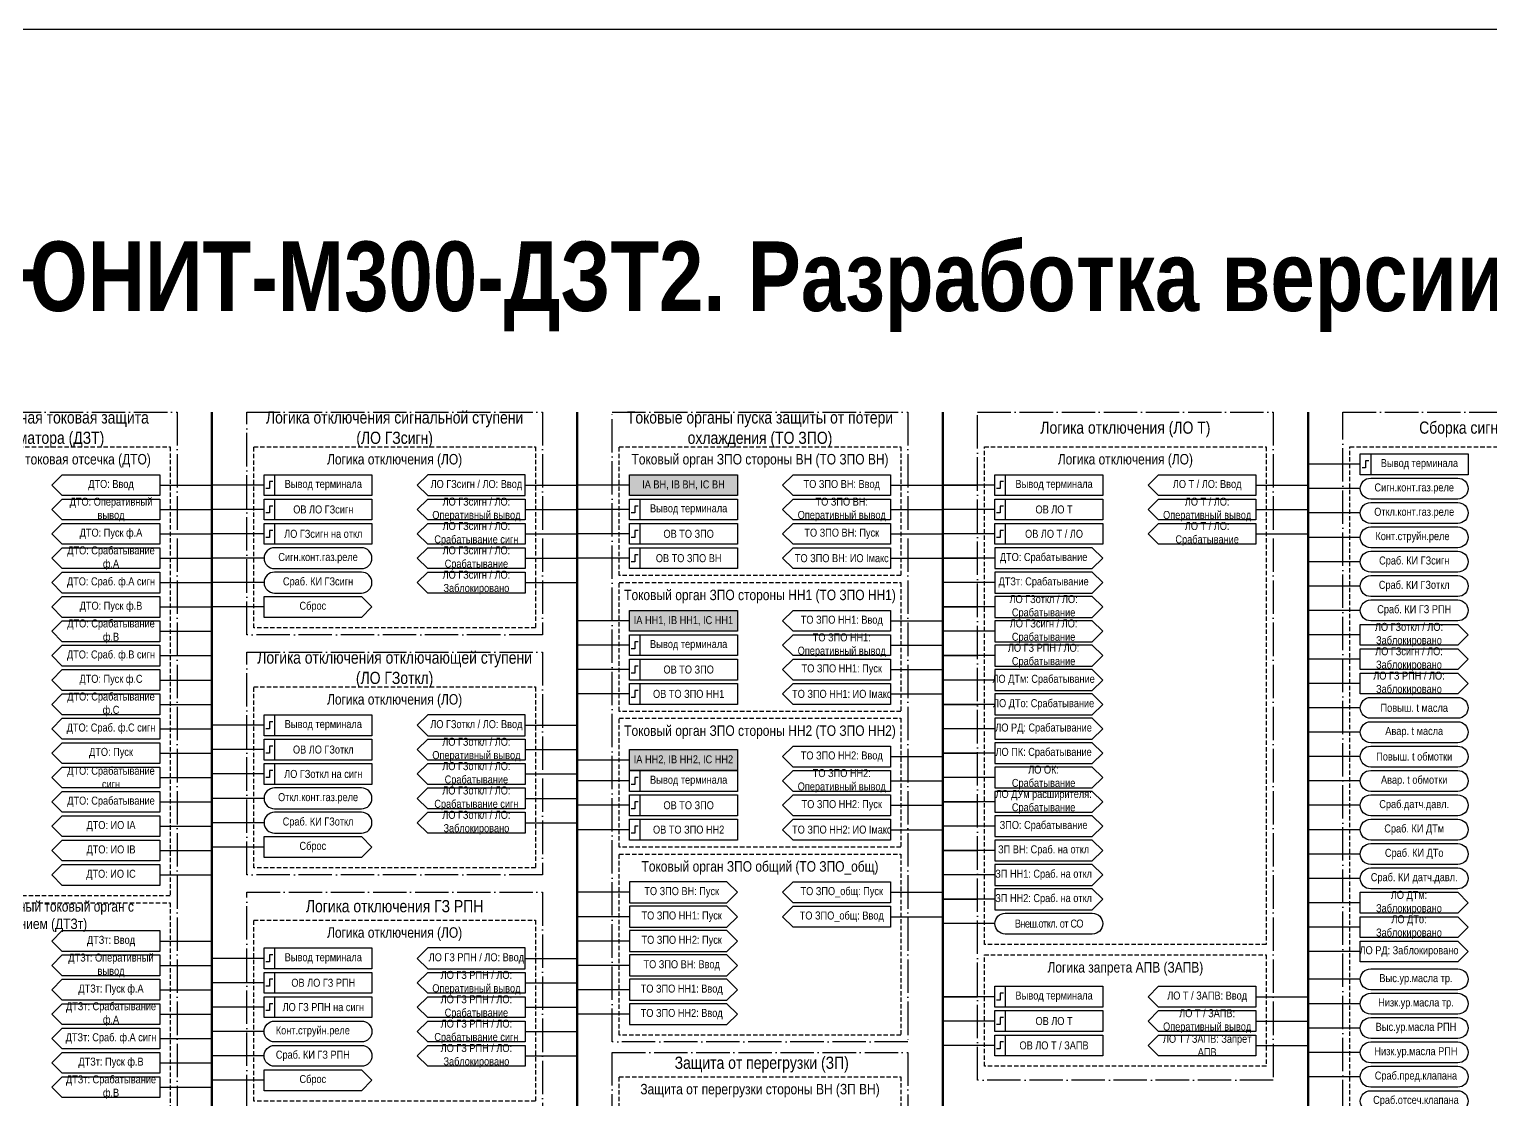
# Model space of a CAD drawing. Header units: millimetres. Extents: x 0 to 2195, y 0 to 841.
# Drawn here: x 431.5 to 851.5, y 533.4 to 841 of the extents above; entities that cross this region are included whole.
import ezdxf

# ---------------------------------------------------------------- set-up
doc = ezdxf.new("R2010")
doc.units = ezdxf.units.MM
doc.linetypes.add('ACAD_ISO04W100', pattern=[30, 24, -3, 0, -3])
doc.linetypes.add('штриховая2', pattern=[0.375, 0.25, -0.125])
doc.layers.add('TEXT', color=7, linetype='Continuous', lineweight=25)
doc.layers.add('Основная', color=7, linetype='Continuous')
doc.styles.add('2.5_Gost_RD', font='ARIALN.TTF', dxfattribs={"height": 2.5})
doc.styles.add('3.5_Gost_RD', font='ARIALN.TTF', dxfattribs={"height": 3.5})

msp = doc.modelspace()

# ---------------------------------------------------------------- hatches: boundary and pattern name
at = {"ltscale": 100, "true_color": 0xef8637}
h = msp.add_hatch(color=30, dxfattribs=at)
h.dxf.hatch_style = 1
h.paths.add_polyline_path([(604, 713), (635, 713), (635, 707), (604, 707)])
h = msp.add_hatch(color=30, dxfattribs=at)
h.dxf.hatch_style = 1
h.paths.add_polyline_path([(604, 674), (635, 674), (635, 668), (604, 668)])
h = msp.add_hatch(color=30, dxfattribs=at)
h.dxf.hatch_style = 1
h.paths.add_polyline_path([(604, 634), (635, 634), (635, 628), (604, 628)])

# ---------------------------------------------------------------- linework, layer by layer
at = {"lineweight": 100, "ltscale": 100}
for p, q in [((484, 731), (484, 55)), ((589, 731), (589, 55)), ((694, 731), (694, 55)), ((799, 731), (799, 55))]:
    msp.add_line(p, q, dxfattribs=at)
at = {"ltscale": 100}
for p, q in [((814, 716), (799, 716)), ((469, 710), (484, 710)), ((499, 710), (484, 710)), ((574, 710), (589, 710)), ((604, 710), (589, 710)), ((679, 710), (694, 710)), ((709, 710), (694, 710)), ((694, 710), (704, 710)), ((784, 710), (799, 710)), ((814, 709), (799, 709)), ((469, 703), (484, 703)), ((499, 703), (484, 703)), ((574, 703), (589, 703)), ((604, 703), (589, 703)), ((679, 703), (694, 703)), ((709, 703), (694, 703)), ((784, 703), (799, 703)), ((814, 702), (799, 702)), ((651, 699), (648, 696)), ((651, 699), (679, 699)), ((469, 696), (484, 696)), ((499, 696), (484, 696)), ((574, 696), (589, 696)), ((604, 696), (589, 696)), ((648, 696), (651, 693)), ((679, 696), (694, 696)), ((709, 696), (694, 696)), ((784, 696), (799, 696)), ((814, 695), (799, 695)), ((469, 689), (484, 689)), ((499, 689), (484, 689)), ((574, 689), (589, 689)), ((604, 689), (589, 689)), ((651, 692), (648, 689)), ((648, 689), (651, 686)), ((651, 692), (679, 692)), ((679, 689), (694, 689)), ((709, 689), (694, 689)), ((694, 689), (704, 689)), ((814, 688), (799, 688)), ((469, 682), (484, 682)), ((499, 682), (484, 682)), ((574, 682), (589, 682)), ((709, 682), (694, 682)), ((814, 681), (799, 681)), ((469, 675), (484, 675)), ((499, 675), (484, 675)), ((709, 675), (694, 675)), ((694, 675), (704, 675)), ((814, 674), (799, 674)), ((469, 668), (484, 668)), ((604, 671), (589, 671)), ((679, 671), (694, 671)), ((709, 668), (694, 668)), ((604, 664), (589, 664)), ((679, 664), (694, 664)), ((814, 667), (799, 667)), ((469, 661), (484, 661)), ((651, 660), (648, 657)), ((651, 660), (679, 660)), ((709, 661), (694, 661)), ((694, 661), (704, 661)), ((814, 660), (799, 660)), ((604, 657), (589, 657)), ((648, 657), (651, 654)), ((679, 657), (694, 657)), ((469, 654), (484, 654)), ((651, 653), (648, 650)), ((651, 653), (679, 653)), ((709, 654), (694, 654)), ((814, 653), (799, 653)), ((469, 647), (484, 647)), ((604, 650), (589, 650)), ((648, 650), (651, 647)), ((679, 650), (694, 650)), ((709, 647), (694, 647)), ((694, 647), (704, 647)), ((814, 646), (799, 646)), ((469, 640), (484, 640)), ((499, 641), (484, 641)), ((574, 641), (589, 641)), ((709, 640), (694, 640)), ((814, 639), (799, 639)), ((469, 633), (484, 633)), ((499, 634), (484, 634)), ((574, 634), (589, 634)), ((604, 631), (589, 631)), ((679, 632), (694, 632)), ((709, 633), (694, 633)), ((694, 633), (704, 633)), ((814, 632), (799, 632)), ((469, 626), (484, 626)), ((499, 627), (484, 627)), ((574, 627), (589, 627)), ((709, 626), (694, 626)), ((604, 625), (589, 625)), ((679, 625), (694, 625)), ((814, 625), (799, 625)), ((469, 619), (484, 619)), ((499, 620), (484, 620)), ((574, 620), (589, 620)), ((604, 618), (589, 618)), ((651, 621), (648, 618)), ((648, 618), (651, 615)), ((651, 621), (679, 621)), ((679, 618), (694, 618)), ((709, 619), (694, 619)), ((694, 619), (704, 619)), ((814, 618), (799, 618)), ((651, 614), (648, 611)), ((651, 614), (679, 614)), ((469, 612), (484, 612)), ((499, 613), (484, 613)), ((574, 613), (589, 613)), ((604, 611), (589, 611)), ((648, 611), (651, 608)), ((679, 611), (694, 611)), ((709, 612), (694, 612)), ((814, 611), (799, 611)), ((469, 605), (484, 605)), ((499, 606), (484, 606)), ((709, 605), (694, 605)), ((694, 605), (704, 605)), ((814, 604), (799, 604)), ((469, 598), (484, 598)), ((709, 598), (694, 598)), ((814, 597), (799, 597)), ((604, 593), (589, 593)), ((604, 596), (604, 590)), ((632, 596), (604, 596)), ((632, 596), (635, 593)), ((635, 593), (632, 590)), ((651, 596), (648, 593)), ((648, 593), (651, 590)), ((651, 596), (679, 596)), ((679, 593), (694, 593)), ((604, 590), (632, 590)), ((604, 589), (604, 583)), ((632, 589), (604, 589)), ((632, 589), (635, 586)), ((651, 589), (648, 586)), ((651, 589), (679, 589)), ((679, 589), (679, 583)), ((709, 591), (694, 591)), ((694, 591), (704, 591)), ((814, 590), (799, 590)), ((604, 586), (589, 586)), ((635, 586), (632, 583)), ((648, 586), (651, 583)), ((679, 586), (694, 586)), ((709, 584), (694, 584)), ((604, 583), (632, 583)), ((604, 582), (604, 576)), ((632, 582), (604, 582)), ((632, 582), (635, 579)), ((679, 583), (651, 583)), ((814, 583), (799, 583)), ((469, 579), (484, 579)), ((604, 579), (589, 579)), ((604, 576), (632, 576)), ((635, 579), (632, 576)), ((814, 576), (799, 576)), ((469, 572), (484, 572)), ((499, 574), (484, 574)), ((574, 574), (589, 574)), ((604, 572), (589, 572)), ((604, 575), (604, 569)), ((632, 575), (604, 575)), ((632, 575), (635, 572)), ((635, 572), (632, 569)), ((604, 569), (632, 569)), ((604, 568), (604, 562)), ((632, 568), (604, 568)), ((632, 568), (635, 565)), ((814, 568), (799, 568)), ((469, 565), (484, 565)), ((499, 567), (484, 567)), ((574, 567), (589, 567)), ((604, 565), (589, 565)), ((635, 565), (632, 562)), ((709, 563), (694, 563)), ((694, 563), (704, 563)), ((756, 566), (753, 563)), ((753, 563), (756, 560)), ((784, 563), (799, 563)), ((499, 560), (484, 560)), ((574, 560), (589, 560)), ((604, 562), (632, 562)), ((604, 561), (604, 555)), ((632, 561), (604, 561)), ((632, 561), (635, 558)), ((814, 561), (799, 561)), ((469, 558), (484, 558)), ((604, 558), (589, 558)), ((604, 555), (632, 555)), ((635, 558), (632, 555)), ((709, 556), (694, 556)), ((784, 556), (799, 556)), ((469, 551), (484, 551)), ((499, 553), (484, 553)), ((574, 553), (589, 553)), ((814, 554), (799, 554)), ((709, 549), (694, 549)), ((784, 549), (799, 549)), ((814, 547), (799, 547)), ((469, 544), (484, 544)), ((499, 546), (484, 546)), ((574, 546), (589, 546)), ((499, 539), (484, 539)), ((814, 540), (799, 540)), ((469, 537), (484, 537))]:
    msp.add_line(p, q, dxfattribs=at)
at = {"color": 3, "ltscale": 100}
msp.add_lwpolyline([(0, 841), (1189, 841), (1189, 0), (0, 0)], close=True, dxfattribs=at)
at = {"color": 251, "linetype": 'ACAD_ISO04W100', "lineweight": 30, "ltscale": 0.4, "true_color": 0x58595b}
for points in [[(389, 731), (474, 731), (474, 262), (389, 262)], [(494, 731), (579, 731), (579, 667), (494, 667)], [(599, 731), (684, 731), (684, 550), (599, 550)], [(704, 731), (789, 731), (789, 539), (704, 539)], [(809, 731), (894, 731), (894, 348), (809, 348)], [(494, 662), (579, 662), (579, 598), (494, 598)], [(494, 593), (579, 593), (579, 531), (494, 531)], [(599, 547), (684, 547), (684, 356), (599, 356)]]:
    msp.add_lwpolyline(points, close=True, dxfattribs=at)
at = {"linetype": 'штриховая2', "ltscale": 5}
for points in [[(391, 721), (472, 721), (472, 592), (391, 592)], [(496, 721), (577, 721), (577, 669), (496, 669)], [(601, 721), (682, 721), (682, 684), (601, 684)], [(706, 721), (787, 721), (787, 578), (706, 578)], [(811, 721), (892, 721), (892, 353), (811, 353)], [(601, 682), (682, 682), (682, 645), (601, 645)], [(496, 652), (577, 652), (577, 600), (496, 600)], [(601, 643), (682, 643), (682, 606), (601, 606)], [(601, 604), (682, 604), (682, 552), (601, 552)], [(391, 590), (472, 590), (472, 461), (391, 461)], [(496, 585), (577, 585), (577, 533), (496, 533)], [(706, 575), (787, 575), (787, 543), (706, 543)], [(601, 540), (682, 540), (682, 488), (601, 488)]]:
    msp.add_lwpolyline(points, close=True, dxfattribs=at)
at = {"ltscale": 100}
for points in [[(814, 719), (817, 719), (817, 713), (814, 713)], [(814, 719), (845, 719), (845, 713), (814, 713)], [(499, 713), (502, 713), (502, 707), (499, 707)], [(499, 713), (530, 713), (530, 707), (499, 707)], [(546, 713), (543, 710), (546, 707), (574, 707), (574, 713)], [(604, 713), (635, 713), (635, 707), (604, 707)], [(709, 713), (712, 713), (712, 707), (709, 707)], [(709, 713), (740, 713), (740, 707), (709, 707)], [(499, 706), (502, 706), (502, 700), (499, 700)], [(499, 706), (530, 706), (530, 700), (499, 700)], [(546, 706), (574, 706), (574, 700), (546, 700), (543, 703)], [(604, 706), (607, 706), (607, 700), (604, 700)], [(604, 706), (635, 706), (635, 700), (604, 700)], [(709, 706), (712, 706), (712, 700), (709, 700)], [(709, 706), (740, 706), (740, 700), (709, 700)], [(499, 699), (502, 699), (502, 693), (499, 693)], [(499, 699), (530, 699), (530, 693), (499, 693)], [(604, 699), (607, 699), (607, 693), (604, 693)], [(604, 699), (635, 699), (635, 693), (604, 693)], [(709, 699), (712, 699), (712, 693), (709, 693)], [(709, 699), (740, 699), (740, 693), (709, 693)], [(604, 692), (607, 692), (607, 686), (604, 686)], [(604, 692), (635, 692), (635, 686), (604, 686)], [(604, 674), (635, 674), (635, 668), (604, 668)], [(604, 667), (607, 667), (607, 661), (604, 661)], [(604, 667), (635, 667), (635, 661), (604, 661)], [(604, 660), (607, 660), (607, 654), (604, 654)], [(604, 660), (635, 660), (635, 654), (604, 654)], [(604, 653), (607, 653), (607, 647), (604, 647)], [(604, 653), (635, 653), (635, 647), (604, 647)], [(499, 644), (502, 644), (502, 638), (499, 638)], [(499, 644), (530, 644), (530, 638), (499, 638)], [(546, 644), (543, 641), (546, 638), (574, 638), (574, 644)], [(499, 637), (502, 637), (502, 631), (499, 631)], [(499, 637), (530, 637), (530, 631), (499, 631)], [(546, 637), (574, 637), (574, 631), (546, 631), (543, 634)], [(604, 634), (635, 634), (635, 628), (604, 628)], [(499, 630), (502, 630), (502, 624), (499, 624)], [(499, 630), (530, 630), (530, 624), (499, 624)], [(604, 628), (607, 628), (607, 622), (604, 622)], [(604, 628), (635, 628), (635, 622), (604, 622)], [(604, 621), (607, 621), (607, 615), (604, 615)], [(604, 621), (635, 621), (635, 615), (604, 615)], [(469, 615), (469, 609), (441, 609), (438, 612), (441, 615)], [(604, 614), (607, 614), (607, 608), (604, 608)], [(604, 614), (635, 614), (635, 608), (604, 608)], [(469, 608), (469, 602), (441, 602), (438, 605), (441, 608)], [(469, 601), (469, 595), (441, 595), (438, 598), (441, 601)], [(499, 577), (502, 577), (502, 571), (499, 571)], [(499, 577), (530, 577), (530, 571), (499, 571)], [(546, 577), (543, 574), (546, 571), (574, 571), (574, 577)], [(499, 570), (502, 570), (502, 564), (499, 564)], [(499, 570), (530, 570), (530, 564), (499, 564)], [(546, 570), (574, 570), (574, 564), (546, 564), (543, 567)], [(499, 563), (502, 563), (502, 557), (499, 557)], [(499, 563), (530, 563), (530, 557), (499, 557)], [(709, 566), (712, 566), (712, 560), (709, 560)], [(709, 566), (740, 566), (740, 560), (709, 560)], [(709, 559), (712, 559), (712, 553), (709, 553)], [(709, 559), (740, 559), (740, 553), (709, 553)], [(709, 552), (712, 552), (712, 546), (709, 546)], [(709, 552), (740, 552), (740, 546), (709, 546)]]:
    msp.add_lwpolyline(points, close=True, dxfattribs=at)
at = {"lineweight": 30, "ltscale": 100}
for points in [[(816.5, 717), (815.5, 717), (815.5, 715), (814.5, 715)], [(501.5, 711), (500.5, 711), (500.5, 709), (499.5, 709)], [(711.5, 711), (710.5, 711), (710.5, 709), (709.5, 709)], [(501.5, 704), (500.5, 704), (500.5, 702), (499.5, 702)], [(606.5, 704), (605.5, 704), (605.5, 702), (604.5, 702)], [(711.5, 704), (710.5, 704), (710.5, 702), (709.5, 702)], [(501.5, 697), (500.5, 697), (500.5, 695), (499.5, 695)], [(606.5, 697), (605.5, 697), (605.5, 695), (604.5, 695)], [(711.5, 697), (710.5, 697), (710.5, 695), (709.5, 695)], [(606.5, 690), (605.5, 690), (605.5, 688), (604.5, 688)], [(606.5, 665), (605.5, 665), (605.5, 663), (604.5, 663)], [(606.5, 658), (605.5, 658), (605.5, 656), (604.5, 656)], [(606.5, 651), (605.5, 651), (605.5, 649), (604.5, 649)], [(501.5, 642), (500.5, 642), (500.5, 640), (499.5, 640)], [(501.5, 635), (500.5, 635), (500.5, 633), (499.5, 633)], [(501.5, 628), (500.5, 628), (500.5, 626), (499.5, 626)], [(606.5, 626), (605.5, 626), (605.5, 624), (604.5, 624)], [(606.5, 619), (605.5, 619), (605.5, 617), (604.5, 617)], [(606.5, 612), (605.5, 612), (605.5, 610), (604.5, 610)], [(501.5, 575), (500.5, 575), (500.5, 573), (499.5, 573)], [(501.5, 568), (500.5, 568), (500.5, 566), (499.5, 566)], [(711.5, 564), (710.5, 564), (710.5, 562), (709.5, 562)], [(501.5, 561), (500.5, 561), (500.5, 559), (499.5, 559)], [(711.5, 557), (710.5, 557), (710.5, 555), (709.5, 555)], [(711.5, 550), (710.5, 550), (710.5, 548), (709.5, 548)]]:
    msp.add_lwpolyline(points, dxfattribs=at)
at = {"ltscale": 100}
for points in [[(438, 710), (441, 713), (469, 713), (469, 707), (441, 707), (438, 710)], [(648, 710), (651, 713), (679, 713), (679, 707), (651, 707), (648, 710)], [(753, 710), (756, 713), (784, 713), (784, 707), (756, 707), (753, 710)], [(438, 703), (441, 706), (469, 706), (469, 700), (441, 700), (438, 703)], [(648, 703), (651, 706), (679, 706), (679, 700), (651, 700), (648, 703)], [(753, 703), (756, 706), (784, 706), (784, 700), (756, 700), (753, 703)], [(543, 696), (546, 699), (574, 699), (574, 693), (546, 693), (543, 696)], [(648, 696), (651, 699), (679, 699), (679, 693), (651, 693), (648, 696)], [(543, 689), (546, 692), (574, 692), (574, 686), (546, 686), (543, 689)], [(648, 689), (651, 692), (679, 692), (679, 686), (651, 686), (648, 689)], [(740, 689), (737, 692), (709, 692), (709, 686), (737, 686), (740, 689)], [(543, 682), (546, 685), (574, 685), (574, 679), (546, 679), (543, 682)], [(740, 682), (737, 685), (709, 685), (709, 679), (737, 679), (740, 682)], [(499, 678), (527, 678), (530, 675), (527, 672), (499, 672), (499, 678)], [(740, 675), (737, 678), (709, 678), (709, 672), (737, 672), (740, 675)], [(648, 671), (651, 674), (679, 674), (679, 668), (651, 668), (648, 671)], [(740, 668), (737, 671), (709, 671), (709, 665), (737, 665), (740, 668)], [(814, 670), (842, 670), (845, 667), (842, 664), (814, 664), (814, 670)], [(648, 664), (651, 667), (679, 667), (679, 661), (651, 661), (648, 664)], [(740, 661), (737, 664), (709, 664), (709, 658), (737, 658), (740, 661)], [(648, 657), (651, 660), (679, 660), (679, 654), (651, 654), (648, 657)], [(814, 663), (842, 663), (845, 660), (842, 657), (814, 657), (814, 663)], [(740, 654), (737, 657), (709, 657), (709, 651), (737, 651), (740, 654)], [(814, 656), (842, 656), (845, 653), (842, 650), (814, 650), (814, 656)], [(648, 650), (651, 653), (679, 653), (679, 647), (651, 647), (648, 650)], [(740, 647), (737, 650), (709, 650), (709, 644), (737, 644), (740, 647)], [(740, 640), (737, 643), (709, 643), (709, 637), (737, 637), (740, 640)], [(648, 632), (651, 635), (679, 635), (679, 629), (651, 629), (648, 632)], [(740, 633), (737, 636), (709, 636), (709, 630), (737, 630), (740, 633)], [(543, 627), (546, 630), (574, 630), (574, 624), (546, 624), (543, 627)], [(648, 625), (651, 628), (679, 628), (679, 622), (651, 622), (648, 625)], [(740, 626), (737, 629), (709, 629), (709, 623), (737, 623), (740, 626)], [(543, 620), (546, 623), (574, 623), (574, 617), (546, 617), (543, 620)], [(740, 619), (737, 622), (709, 622), (709, 616), (737, 616), (740, 619)], [(648, 618), (651, 621), (679, 621), (679, 615), (651, 615), (648, 618)], [(543, 613), (546, 616), (574, 616), (574, 610), (546, 610), (543, 613)], [(648, 611), (651, 614), (679, 614), (679, 608), (651, 608), (648, 611)], [(740, 612), (737, 615), (709, 615), (709, 609), (737, 609), (740, 612)], [(499, 609), (527, 609), (530, 606), (527, 603), (499, 603), (499, 609)], [(740, 605), (737, 608), (709, 608), (709, 602), (737, 602), (740, 605)], [(740, 598), (737, 601), (709, 601), (709, 595), (737, 595), (740, 598)], [(648, 593), (651, 596), (679, 596), (679, 590), (651, 590), (648, 593)], [(740, 591), (737, 594), (709, 594), (709, 588), (737, 588), (740, 591)], [(814, 593), (842, 593), (845, 590), (842, 587), (814, 587), (814, 593)], [(814, 586), (842, 586), (845, 583), (842, 580), (814, 580), (814, 586)], [(438, 579), (441, 582), (469, 582), (469, 576), (441, 576), (438, 579)], [(814, 579), (842, 579), (845, 576), (842, 573), (814, 573), (814, 579)], [(438, 572), (441, 575), (469, 575), (469, 569), (441, 569), (438, 572)], [(543, 560), (546, 563), (574, 563), (574, 557), (546, 557), (543, 560)], [(753, 563), (756, 566), (784, 566), (784, 560), (756, 560), (753, 563)], [(753, 556), (756, 559), (784, 559), (784, 553), (756, 553), (753, 556)], [(543, 553), (546, 556), (574, 556), (574, 550), (546, 550), (543, 553)], [(753, 549), (756, 552), (784, 552), (784, 546), (756, 546), (753, 549)], [(543, 546), (546, 549), (574, 549), (574, 543), (546, 543), (543, 546)], [(499, 542), (527, 542), (530, 539), (527, 536), (499, 536), (499, 542)]]:
    msp.add_lwpolyline(points, dxfattribs=at)
for points in [[(817, 706, -1), (817, 712), (842, 712, -1), (842, 706)], [(817, 699, -1), (817, 705), (842, 705, -1), (842, 699)], [(817, 692, -1), (817, 698), (842, 698, -1), (842, 692)], [(502, 686), (527, 686, 1), (527, 692), (502, 692, 1)], [(817, 685, -1), (817, 691), (842, 691, -1), (842, 685)], [(502, 679), (527, 679, 1), (527, 685), (502, 685, 1)], [(817, 678, -1), (817, 684), (842, 684, -1), (842, 678)], [(817, 671, -1), (817, 677), (842, 677, -1), (842, 671)], [(817, 643, -1), (817, 649), (842, 649, -1), (842, 643)], [(817, 636, -1), (817, 642), (842, 642, -1), (842, 636)], [(817, 629, -1), (817, 635), (842, 635, -1), (842, 629)], [(817, 622, -1), (817, 628), (842, 628, -1), (842, 622)], [(502, 617), (527, 617, 1), (527, 623), (502, 623, 1)], [(817, 615, -1), (817, 621), (842, 621, -1), (842, 615)], [(502, 610), (527, 610, 1), (527, 616), (502, 616, 1)], [(817, 608, -1), (817, 614), (842, 614, -1), (842, 608)], [(817, 601, -1), (817, 607), (842, 607, -1), (842, 601)], [(817, 594, -1), (817, 600), (842, 600, -1), (842, 594)], [(712, 581, -1), (712, 587), (737, 587, -1), (737, 581)], [(817, 565, -1), (817, 571), (842, 571, -1), (842, 565)], [(817, 558, -1), (817, 564), (842, 564, -1), (842, 558)], [(502, 550, -1), (502, 556), (527, 556, -1), (527, 550)], [(817, 551, -1), (817, 557), (842, 557, -1), (842, 551)], [(502, 543, -1), (502, 549), (527, 549, -1), (527, 543)], [(817, 544, -1), (817, 550), (842, 550, -1), (842, 544)], [(817, 537, -1), (817, 543), (842, 543, -1), (842, 537)], [(817, 530, -1), (817, 536), (842, 536, -1), (842, 530)]]:
    msp.add_lwpolyline(points, format="xyb", close=True, dxfattribs=at)
at = {"layer": 'Основная', "ltscale": 100}
for points in [[(469, 699), (469, 693), (441, 693), (438, 696), (441, 699)], [(784, 699), (784, 693), (756, 693), (753, 696), (756, 699)], [(469, 692), (469, 686), (441, 686), (438, 689), (441, 692)], [(469, 685), (469, 679), (441, 679), (438, 682), (441, 685)], [(469, 678), (469, 672), (441, 672), (438, 675), (441, 678)], [(469, 671), (469, 665), (441, 665), (438, 668), (441, 671)], [(469, 664), (469, 658), (441, 658), (438, 661), (441, 664)], [(469, 657), (469, 651), (441, 651), (438, 654), (441, 657)], [(469, 650), (469, 644), (441, 644), (438, 647), (441, 650)], [(469, 643), (469, 637), (441, 637), (438, 640), (441, 643)], [(469, 636), (469, 630), (441, 630), (438, 633), (441, 636)], [(469, 629), (469, 623), (441, 623), (438, 626), (441, 629)], [(469, 622), (469, 616), (441, 616), (438, 619), (441, 622)], [(469, 568), (469, 562), (441, 562), (438, 565), (441, 568)], [(469, 561), (469, 555), (441, 555), (438, 558), (441, 561)], [(469, 554), (469, 548), (441, 548), (438, 551), (441, 554)], [(469, 547), (469, 541), (441, 541), (438, 544), (441, 547)], [(469, 540), (469, 534), (441, 534), (438, 537), (441, 540)]]:
    msp.add_lwpolyline(points, close=True, dxfattribs=at)

# ---------------------------------------------------------------- texts
at = {"ltscale": 100, "attachment_point": 5}
for s, insert, char_height, width, style in [('{\\fArial Narrow|b1|i0|c204|p34;ФСУ ЮНИТ-М300-ДЗТ2. Разработка версии 2.1}', (631, 767), 20, 1350, '2.5_Gost_RD'), ('{\\C30;\\c3639023;Логика отключения (ЛО Т)}', (746.5, 726), 3.5, 85, '3.5_Gost_RD'), ('ДТО: Ввод', (455, 710), 2.3, 28, '2.5_Gost_RD'), ('ТО ЗПО ВН: Ввод', (665, 710), 2.3, 28, '2.5_Gost_RD'), ('\\A1;Сигн.конт.газ.реле', (829.5, 709), 2.3, 31, '2.5_Gost_RD'), ('ДТО: Оперативный вывод', (455, 703), 2.3, 28, '2.5_Gost_RD'), ('ТО ЗПО ВН: Оперативный вывод', (665, 703), 2.3, 28, '2.5_Gost_RD'), ('\\A1;Откл.конт.газ.реле', (829.5, 702), 2.3, 31, '2.5_Gost_RD'), ('ТО ЗПО ВН: Пуск', (665, 696), 2.3, 28, '2.5_Gost_RD'), ('\\A1;Конт.струйн.реле', (829, 695), 2.3, 31, '2.5_Gost_RD'), ('ТО ЗПО ВН: ИО Iмакс', (665, 689), 2.3, 28, '2.5_Gost_RD'), ('\\A1;Сраб. КИ ГЗсигн', (829.5, 688), 2.3, 31, '2.5_Gost_RD'), ('\\A1;Сраб. КИ ГЗоткл', (829.5, 681), 2.3, 31, '2.5_Gost_RD'), ('Сброс', (513, 675), 2.3, 28, '2.5_Gost_RD'), ('ТО ЗПО НН1: Ввод', (665, 671), 2.3, 28, '2.5_Gost_RD'), ('\\A1;Сраб. КИ ГЗ РПН', (829.5, 674), 2.3, 31, '2.5_Gost_RD'), ('ТО ЗПО НН1: Оперативный вывод', (665, 664), 2.3, 28, '2.5_Gost_RD'), ('ТО ЗПО НН1: Пуск', (665, 657), 2.3, 28, '2.5_Gost_RD'), ('ТО ЗПО НН1: ИО Iмакс', (665, 650), 2.3, 28, '2.5_Gost_RD'), ('\\A1;Повыш. t масла ', (829.5, 646), 2.3, 31, '2.5_Gost_RD'), ('\\A1;Авар. t масла ', (829.5, 639), 2.3, 31, '2.5_Gost_RD'), ('ЛО ПК: Срабатывание', (723, 633), 2.3, 26.3769, '2.5_Gost_RD'), ('ТО ЗПО НН2: Ввод', (665, 632), 2.3, 28, '2.5_Gost_RD'), ('\\A1;Повыш. t обмотки', (829.5, 632), 2.3, 31, '2.5_Gost_RD'), ('ТО ЗПО НН2: Оперативный вывод', (665, 625), 2.3, 28, '2.5_Gost_RD'), ('ЛО ОК: Срабатывание', (723, 626), 2.3, 25.3624, '2.5_Gost_RD'), ('\\A1;Авар. t обмотки', (829.5, 625), 2.3, 31, '2.5_Gost_RD'), ('ЛО ДУм расширителя: Срабатывание', (723, 619), 2.3, 33.1892, '2.5_Gost_RD'), ('ТО ЗПО НН2: Пуск', (665, 618), 2.3, 28, '2.5_Gost_RD'), ('\\A1;Сраб.датч.давл.', (829.5, 618), 2.3, 31, '2.5_Gost_RD'), ('ДТО: ИО IА', (455, 612), 2.3, 28, '2.5_Gost_RD'), ('ЗПО: Срабатывание', (723, 612), 2.3, 28, '2.5_Gost_RD'), ('ТО ЗПО НН2: ИО Iмакс', (665, 611), 2.3, 28, '2.5_Gost_RD'), ('\\A1;Сраб. КИ ДТм', (829.5, 611), 2.3, 31, '2.5_Gost_RD'), ('ДТО: ИО IB', (455, 605), 2.3, 28, '2.5_Gost_RD'), ('Сброс', (513, 606), 2.3, 28, '2.5_Gost_RD'), ('\\A1;Сраб. КИ ДТо', (829.5, 604), 2.3, 31, '2.5_Gost_RD'), ('ДТО: ИО IС', (455, 598), 2.3, 28, '2.5_Gost_RD'), ('\\A1;Сраб. КИ датч.давл.', (829.5, 597), 2.3, 31, '2.5_Gost_RD'), ('ТО ЗПО ВН: Пуск', (619, 593), 2.3, 28, '2.5_Gost_RD'), ('ТО ЗПО_общ: Пуск', (665, 593), 2.3, 28, '2.5_Gost_RD'), ('ТО ЗПО НН1: Пуск', (619, 586), 2.3, 28, '2.5_Gost_RD'), ('ТО ЗПО_общ: Ввод', (665, 586), 2.3, 28, '2.5_Gost_RD'), ('{\\T0.9;Внеш.откл. от СО}', (724.5, 584), 2.3, 31, '2.5_Gost_RD'), ('ДТЗт: Ввод', (455, 579), 2.3, 28, '2.5_Gost_RD'), ('ТО ЗПО НН2: Пуск', (619, 579), 2.3, 28, '2.5_Gost_RD'), ('ДТЗт: Оперативный вывод', (455, 572), 2.3, 28, '2.5_Gost_RD'), ('ЛО ГЗ РПН / ЛО: Ввод', (560, 574), 2.3, 28, '2.5_Gost_RD'), ('ТО ЗПО ВН: Ввод', (619, 572), 2.3, 28, '2.5_Gost_RD'), ('ЛО ГЗ РПН / ЛО: Оперативный вывод', (560, 567), 2.3, 30.44, '2.5_Gost_RD'), ('\\A1;Выс.ур.масла тр.', (830, 568), 2.3, 31, '2.5_Gost_RD'), ('ЛО ГЗ РПН / ЛО: Срабатывание', (560, 560), 2.3, 28, '2.5_Gost_RD'), ('ТО ЗПО НН1: Ввод', (619, 565), 2.3, 28, '2.5_Gost_RD'), ('ТО ЗПО НН2: Ввод', (619, 558), 2.3, 28, '2.5_Gost_RD'), ('\\A1;Низк.ур.масла тр.', (830, 561), 2.3, 29.7748, '2.5_Gost_RD'), ('\\A1;Конт.струйн.реле', (513, 553), 2.3, 31, '2.5_Gost_RD'), ('ЛО ГЗ РПН / ЛО: Срабатывание сигн', (560, 553), 2.3, 28, '2.5_Gost_RD'), ('\\A1;Выс.ур.масла РПН', (830, 554), 2.3, 31, '2.5_Gost_RD'), ('\\A1;Сраб. КИ ГЗ РПН', (513, 546), 2.3, 31, '2.5_Gost_RD'), ('ЛО ГЗ РПН / ЛО: Заблокировано', (560, 546), 2.3, 28, '2.5_Gost_RD'), ('\\A1;Низк.ур.масла РПН', (830, 547), 2.3, 29.7748, '2.5_Gost_RD'), ('Сброс', (513, 539), 2.3, 28, '2.5_Gost_RD'), ('\\A1;Сраб.пред.клапана', (830, 540), 2.3, 31, '2.5_Gost_RD'), ('\\A1;Сраб.отсеч.клапана', (830, 533), 2.3, 31, '2.5_Gost_RD')]:
    msp.add_mtext(s, dxfattribs=dict(at, insert=insert, char_height=char_height, width=width, style=style))
at = {"color": 30, "ltscale": 100, "true_color": 0xef8637, "attachment_point": 5, "style": '3.5_Gost_RD'}
for s, insert, char_height, width in [('Дифференциальная токовая защита трансформатора (ДЗТ)', (431.5, 726), 3.5, 85), ('Логика отключения сигнальной ступени (ЛО ГЗсигн) ', (536.5, 726), 3.5, 80.7457), ('Токовые органы пуска защиты от потери охлаждения (ТО ЗПО)', (641.5, 726), 3.5, 85), ('Сборка сигналов (СС)', (851.5, 726), 3.5, 85), ('Дифференциальная токовая отсечка (ДТО)', (431.5, 717), 3, 81), ('Логика отключения (ЛО)', (536.5, 717), 3, 81), ('Токовый орган ЗПО стороны ВН (ТО ЗПО ВН)', (641.5, 717), 3, 81), ('Логика отключения (ЛО)', (746.5, 717), 3, 81), ('Токовый орган ЗПО стороны НН1 (ТО ЗПО НН1)', (641.5, 678), 3, 81), ('Логика отключения отключающей ступени (ЛО ГЗоткл) ', (536.5, 657), 3.5, 85), ('Логика отключения (ЛО)', (536.5, 648), 3, 81), ('Токовый орган ЗПО стороны НН2 (ТО ЗПО НН2)', (641.5, 639), 3, 81), ('Токовый орган ЗПО общий (ТО ЗПО_общ)', (641.5, 600), 3, 81), ('Дифференциальный токовый орган с торможением (ДТЗт)', (431.5, 586), 3, 81), ('Логика отключения ГЗ РПН ', (536.5, 589), 3.5, 85), ('Логика отключения (ЛО)', (536.5, 581), 3, 81), ('Логика запрета АПВ (ЗАПВ)', (746.5, 571), 3, 81), ('Защита от перегрузки (ЗП)', (642, 543.5), 3.5, 86), ('Защита от перегрузки стороны ВН (ЗП ВН)', (641.5, 536), 3, 81)]:
    msp.add_mtext(s, dxfattribs=dict(at, insert=insert, char_height=char_height, width=width))
at = {"color": 0, "ltscale": 100, "char_height": 2.3, "attachment_point": 5, "style": '2.5_Gost_RD'}
for s, insert, width in [('{\\C256;IA ВН, IB ВН, IC ВН}', (619.5, 710), 31), ('{\\C256;Вывод терминала}', (726, 710), 28), ('{\\C256;Вывод терминала}', (621, 703), 28), ('{\\C256;IA НН1, IB НН1, IC НН1}', (619.5, 671), 31), ('{\\C256;Вывод терминала}', (621, 664), 28), ('{\\C256;IA НН2, IB НН2, IC НН2}', (619.5, 631), 31), ('{\\C256;Вывод терминала}', (621, 625), 28), ('{\\C256;Вывод терминала}', (726, 563), 28)]:
    msp.add_mtext(s, dxfattribs=dict(at, insert=insert, width=width))
at = {"layer": 'TEXT', "ltscale": 100, "char_height": 2.3, "attachment_point": 5, "style": '2.5_Gost_RD'}
for s, insert, width in [('Вывод терминала', (831, 716), 28), ('ЛО ГЗсигн / ЛО: Ввод', (560, 710), 28), ('ЛО Т / ЛО: Ввод', (770, 710), 28), ('ЛО ГЗсигн / ЛО: Оперативный вывод', (560, 703), 31.5683), ('ЛО Т / ЛО: Оперативный вывод', (770, 703), 28), ('ЛО ГЗсигн / ЛО: Срабатывание сигн', (560, 696), 28), ('ЛО Т / ЛО: Срабатывание', (770, 696), 28), ('\\A1;Сигн.конт.газ.реле', (514.5, 689), 31), ('ЛО ГЗсигн / ЛО: Срабатывание', (560, 689), 28), ('ЛО ГЗсигн / ЛО: Заблокировано', (560, 682), 31.0696), ('\\A1;Сраб. КИ ГЗсигн', (514.5, 682), 31), ('ЛО ГЗоткл / ЛО: Срабатывание', (723, 675), 28), ('ЛО ГЗсигн / ЛО: Срабатывание', (723, 668), 28), ('ЛО ГЗоткл / ЛО:\\PЗаблокировано', (828, 667), 28), ('ЛО ГЗ РПН / ЛО: Срабатывание', (723, 661), 28), ('ЛО ГЗсигн / ЛО:\\PЗаблокировано', (828, 660), 28), ('ЛО ГЗ РПН / ЛО: Заблокировано', (828, 653), 28), ('ЛО ГЗоткл / ЛО: Ввод', (560, 641), 28), ('ЛО ГЗоткл / ЛО: Оперативный вывод', (560, 634), 35.6726), ('ЛО ГЗоткл / ЛО: Срабатывание', (560, 627), 28), ('ЛО ГЗоткл / ЛО: Срабатывание сигн', (560, 620), 28.2786), ('\\A1;Откл.конт.газ.реле', (514.5, 620), 31), ('\\A1;Сраб. КИ ГЗоткл', (514.5, 613), 31), ('ЛО ГЗоткл / ЛО: Заблокировано', (560, 613), 33.8497), ('ЗП ВН: Сраб. на откл', (723, 605), 28), ('ЗП НН1: Сраб. на откл', (723, 598), 28), ('ЗП НН2: Сраб. на откл', (723, 591), 28), ('ЛО Т / ЗАПВ: Ввод', (770, 563), 28), ('ЛО Т / ЗАПВ: Оперативный вывод', (770, 556), 28), ('ОВ ЛО Т', (726, 556), 28), ('ЛО Т / ЗАПВ: Запрет АПВ', (770, 549), 28)]:
    msp.add_mtext(s, dxfattribs=dict(at, insert=insert, width=width))
at = {"layer": 'TEXT', "color": 0, "ltscale": 100, "char_height": 2.3, "attachment_point": 5, "style": '2.5_Gost_RD'}
for s, insert, width in [('{\\C256;Вывод терминала}', (516, 710), 28), ('{\\C256;ОВ ЛО ГЗсигн}', (516, 703), 28), ('{\\C256;ОВ ЛО Т}', (726, 703), 28), ('{\\C256;ЛО ГЗсигн на откл}', (516, 696), 28), ('{\\C256;ОВ ТО ЗПО}', (621, 696), 28), ('{\\C256;ОВ ЛО Т / ЛО}', (726, 696), 28), ('{\\C256;ОВ ТО ЗПО}', (621, 657), 28), ('{\\C256;ЛО ДТм: Срабатывание}', (723, 654), 28), ('{\\C256;ЛО ДТо: Срабатывание}', (723, 647), 28), ('{\\C256;Вывод терминала}', (516, 641), 28), ('{\\C256;ЛО РД: Срабатывание}', (723, 640), 26.7044), ('{\\C256;ОВ ЛО ГЗоткл}', (516, 634), 28), ('{\\C256;ЛО ГЗоткл на сигн}', (516, 627), 28), ('{\\C256;ОВ ТО ЗПО}', (621, 618), 28), ('{\\C256;ЛО ДТм: Заблокировано}', (828, 590), 28), ('{\\C256;ЛО ДТо: Заблокировано}', (828, 583), 28), ('{\\C256;Вывод терминала}', (516, 574), 28), ('{\\C256;ЛО РД: Заблокировано}', (828, 576), 28), ('{\\C256;ОВ ЛО ГЗ РПН}', (516, 567), 28), ('{\\C256;ЛО ГЗ РПН на сигн}', (516, 560), 28)]:
    msp.add_mtext(s, dxfattribs=dict(at, insert=insert, width=width))
at = {"layer": 'Основная', "color": 0, "ltscale": 100, "char_height": 2.3, "width": 28, "attachment_point": 5, "style": '2.5_Gost_RD'}
for s, insert in [('{\\C256;ДТО: Пуск ф.А}', (455, 696)), ('{\\C256;ДТО: Срабатывание ф.А}', (455, 689)), ('{\\C256;ОВ ТО ЗПО ВН}', (621, 689)), ('{\\C256;ДТО: Срабатывание}', (723, 689)), ('{\\C256;ДТЗт: Срабатывание}', (723, 682)), ('{\\C256;ДТО: Пуск ф.В}', (455, 675)), ('{\\C256;ДТО: Срабатывание ф.В}', (455, 668)), ('{\\C256;ДТО: Сраб. ф.В сигн}', (455, 661)), ('{\\C256;ДТО: Пуск ф.С}', (455, 654)), ('{\\C256;ОВ ТО ЗПО НН1}', (621, 650)), ('{\\C256;ДТО: Срабатывание ф.С}', (455, 647)), ('{\\C256;ДТО: Сраб. ф.С сигн}', (455, 640)), ('{\\C256;ДТО: Пуск}', (455, 633)), ('{\\C256;ДТО: Срабатывание сигн}', (455, 626)), ('{\\C256;ДТО: Срабатывание}', (455, 619)), ('{\\C256;ОВ ТО ЗПО НН2}', (621, 611)), ('{\\C256;ДТЗт: Пуск ф.А}', (455, 565)), ('{\\C256;ДТЗт: Срабатывание ф.А}', (455, 558)), ('{\\C256;ОВ ЛО Т / ЗАПВ}', (726, 549)), ('{\\C256;ДТЗт: Пуск ф.В}', (455, 544)), ('{\\C256;ДТЗт: Срабатывание ф.В}', (455, 537))]:
    msp.add_mtext(s, dxfattribs=dict(at, insert=insert))
at = {"layer": 'Основная', "ltscale": 100, "char_height": 2.3, "width": 28, "attachment_point": 5, "style": '2.5_Gost_RD'}
for s, insert in [('ДТО: Сраб. ф.А сигн', (455, 682)), ('ДТЗт: Сраб. ф.А сигн', (455, 551))]:
    msp.add_mtext(s, dxfattribs=dict(at, insert=insert))

doc.saveas('drawing.dxf')
